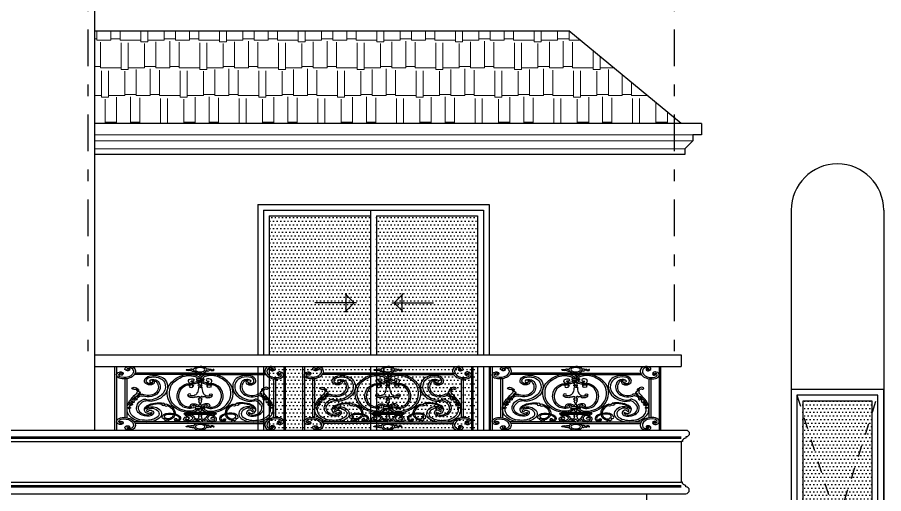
# Model space of a CAD drawing. Extents: x 185 to 567, y -69 to 170.
# Drawn here: x 321.76 to 329.25, y -15.64 to -11.52 of the extents above; entities that cross this region are included whole.
import ezdxf

# ---------------------------------------------------------------- set-up
doc = ezdxf.new("R2010")
doc.units = 0
doc.header["$LTSCALE"] = 0.25
doc.header["$MEASUREMENT"] = 0
doc.linetypes.add('B4-PLANS$0$DASHDOT', pattern=[25.4, 12.7, -6.35, 0, -6.35])
doc.linetypes.add('HIDDEN', pattern=[9.525, 6.35, -3.175])
doc.layers.get('0').update_dxf_attribs({"linetype": 'CONTINUOUS'})
for name, color, linetype in [('A-AX', 1, 'B4-PLANS$0$DASHDOT'), ('A-ELV 2', 21, 'CONTINUOUS'), ('A-ELV 4', 41, 'CONTINUOUS'), ('A-ELV 5', 51, 'CONTINUOUS'), ('A-ELV 6', 71, 'CONTINUOUS'), ('A-FerFroge', 156, 'CONTINUOUS'), ('A-GRC', 8, 'CONTINUOUS'), ('A-groves', 8, 'CONTINUOUS'), ('A-WIN', 3, 'CONTINUOUS'), ('A-WIN HAT', 125, 'CONTINUOUS')]:
    doc.layers.add(name, color=color, linetype=linetype)
doc.layers.add('A-COLH', color=1, linetype='CONTINUOUS', lineweight=9)
doc.layers.add('A-KORNISH', color=8, linetype='CONTINUOUS', lineweight=9)

# ---------------------------------------------------------------- blocks, each defined once
blk = doc.blocks.new('A$C5D9A0A75')
at = {"color": 8}
for p, q in [((-0.2424, -0.5809), (-0.251, -0.5723)), ((-0.2424, -0.5687), (-0.2424, -0.5809)), ((0.2424, -0.5687), (0.2424, -0.5809)), ((0.2424, -0.5809), (0.251, -0.5723)), ((-0.1517, -0.65), (-0.1733, -0.65)), ((0.1517, -0.65), (0.1733, -0.65)), ((-0.251, -0.7277), (-0.2424, -0.7191)), ((-0.2424, -0.7191), (-0.2424, -0.7313)), ((0.2424, -0.7191), (0.2424, -0.7313)), ((0.251, -0.7277), (0.2424, -0.7191))]:
    blk.add_line(p, q, dxfattribs=at)
for p, q in [((-0.1733, -0.65), (-0.5132, -0.65)), ((0.1733, -0.65), (0.5132, -0.65))]:
    blk.add_line(p, q)
at = {"elevation": 0}
for points in [[(-0.2424, -0.5809), (-0.1733, -0.65), (-0.2424, -0.7191), (-0.2424, -0.5809)], [(0.2424, -0.5809), (0.1733, -0.65), (0.2424, -0.7191), (0.2424, -0.5809)]]:
    blk.add_lwpolyline(points, dxfattribs=at)
blk = doc.blocks.new('A$C484D5185')
at = {"layer": 'A-WIN HAT'}
h = blk.add_hatch(dxfattribs=at)
h.set_pattern_fill('DOTS', color=256, scale=0.5, style=0)
h.set_pattern_definition([(0, (0.1, -3e-07), (0.015625, 0.03125), [0, -0.03125])])
h.paths.add_polyline_path([(0.975, 1.85), (0.1, 1.85), (0.1, 0.65), (0.975, 0.65)])
h.paths.add_polyline_path([(1.9, 1.85), (1.025, 1.85), (1.025, 0.65), (1.9, 0.65)])
h.paths.add_polyline_path([(1.9, 0.55), (1.025, 0.55), (1.025, 0), (1.9, 0)])
h.paths.add_polyline_path([(0.975, 0.55), (0.1, 0.55), (0.1, 0), (0.975, 0)])
at = {"layer": 'A-WIN'}
for p, q in [((2, 1.95), (0, 1.95)), ((0, 1.95), (0, 0.65)), ((2, 1.95), (2, 0.65)), ((1.95, 1.9), (0.05, 1.9)), ((0.05, 1.9), (0.05, 0.65)), ((1.025, 1.9), (1.025, 0.65, 0)), ((1.95, 1.9), (1.95, 0.65)), ((0.975, 1.85), (0.1, 1.85, 0)), ((0.1, 1.85), (0.1, 0.65)), ((0.975, 1.85), (0.975, 0.65, 0)), ((1.9, 1.85), (1.025, 1.85)), ((1.9, 1.85), (1.9, 0.65)), ((0, 0.55), (0, 0)), ((0.05, 0.55), (0.05, 0)), ((0.1, 0.55), (0.1, 0)), ((0.975, 0.55, 0), (0.975, 0, 0)), ((1.025, 0.55, 0), (1.025, 0, 0)), ((1.9, 0.55), (1.9, 0)), ((1.95, 0.55), (1.95, 0)), ((2, 0.55), (2, 0))]:
    blk.add_line(p, q, dxfattribs=at)
at = {"layer": 'A-WIN', "extrusion": (0, 0, -1), "zscale": -1}
blk.add_blockref('A$C5D9A0A75', (-0.9941, 1.7491, 0), dxfattribs=at)
blk = doc.blocks.new('htft')
blk.add_lwpolyline([(0, 0), (-0.04, 0, 1), (-0.04, -0.06), (-0.04, -0.07, -0.414214), (-0.01, -0.1), (0, -0.1)], format="xyb")
blk = doc.blocks.new('A$C50FD488D')
for p, q in [((0.209, -0.6483), (0.209, -0.1009)), ((0.2186, -0.0998), (0.2186, -0.6493)), ((0.6548, -0.123), (0.6628, -0.123)), ((0.6548, -0.1403), (0.6647, -0.1403)), ((0.7452, -0.1403), (0.7353, -0.1403)), ((0.7452, -0.123), (0.7372, -0.123)), ((1.1814, -0.0998), (1.1814, -0.6493)), ((1.191, -0.6483), (1.191, -0.1009)), ((0.7, -0.1694), (0.3225, -0.1694)), ((0.7, -0.1578), (0.3264, -0.1578)), ((0.4338, -0.1694), (0.4338, -0.178)), ((0.4426, -0.1694), (0.4426, -0.1784)), ((0.7, -0.1578), (1.0736, -0.1578)), ((0.7, -0.1694), (1.0775, -0.1694)), ((0.9574, -0.1694), (0.9574, -0.1784)), ((0.9662, -0.1694), (0.9662, -0.178)), ((0.2661, -0.2081), (0.2661, -0.5419)), ((0.2779, -0.2064), (0.2779, -0.5436)), ((0.6783, -0.2087), (0.6783, -0.2183)), ((0.7, -0.2072), (0.6798, -0.2072)), ((0.6798, -0.2197), (0.7, -0.2197)), ((0.7, -0.2072), (0.7202, -0.2072)), ((0.7202, -0.2197), (0.7, -0.2197)), ((0.7217, -0.2087), (0.7217, -0.2183)), ((1.1221, -0.2064), (1.1221, -0.5436)), ((1.1339, -0.2081), (1.1339, -0.5419)), ((0.5161, -0.2804), (0.5121, -0.2804)), ((0.7006, -0.2627), (0.6887, -0.2627)), ((0.7006, -0.2784), (0.6904, -0.2784)), ((0.695, -0.2742), (0.695, -0.2784)), ((0.6994, -0.2627), (0.7113, -0.2627)), ((0.6994, -0.2784), (0.7096, -0.2784)), ((0.705, -0.2742), (0.705, -0.2784)), ((0.8839, -0.2804), (0.8879, -0.2804)), ((0.5125, -0.2997), (0.5102, -0.2997)), ((0.6839, -0.3272), (0.6818, -0.3272)), ((0.7161, -0.3272), (0.7182, -0.3272)), ((0.8875, -0.2997), (0.8898, -0.2997)), ((0.6957, -0.3623), (0.6957, -0.3754)), ((0.7043, -0.3623), (0.7043, -0.3754)), ((0.6196, -0.4984), (0.7, -0.4984)), ((0.6196, -0.4984), (0.6196, -0.5051)), ((0.7, -0.4984), (0.6493, -0.4984)), ((0.6721, -0.4527), (0.6721, -0.4606)), ((0.7, -0.4498), (0.675, -0.4498)), ((0.675, -0.4635), (0.7, -0.4635)), ((0.7, -0.4498), (0.725, -0.4498)), ((0.725, -0.4635), (0.7, -0.4635)), ((0.7, -0.4984), (0.7507, -0.4984)), ((0.7804, -0.4984), (0.7, -0.4984)), ((0.7279, -0.4527), (0.7279, -0.4606)), ((0.7804, -0.4984), (0.7804, -0.5051)), ((0.6071, -0.508), (0.6071, -0.5113)), ((0.6101, -0.5051), (0.7, -0.5051)), ((0.6101, -0.5142), (0.7, -0.5142)), ((0.7, -0.5051), (0.6493, -0.5051)), ((0.7, -0.5142), (0.6493, -0.5142)), ((0.6904, -0.5142), (0.6904, -0.5216)), ((0.6913, -0.5365), (0.6913, -0.5511)), ((0.7, -0.5051), (0.7507, -0.5051)), ((0.7899, -0.5051), (0.7, -0.5051)), ((0.7, -0.5142), (0.7507, -0.5142)), ((0.7899, -0.5142), (0.7, -0.5142)), ((0.7087, -0.5365), (0.7087, -0.5511)), ((0.7096, -0.5142), (0.7096, -0.5216)), ((0.7929, -0.508), (0.7929, -0.5113)), ((0.7, -0.5806), (0.3225, -0.5806)), ((0.7, -0.5922), (0.3264, -0.5922)), ((0.6896, -0.5511), (0.6913, -0.5511)), ((0.7, -0.5806), (1.0775, -0.5806)), ((0.7, -0.5922), (1.0736, -0.5922)), ((0.7104, -0.5511), (0.7087, -0.5511)), ((0.6548, -0.6097), (0.6647, -0.6097)), ((0.6548, -0.627), (0.6628, -0.627)), ((0.7452, -0.6097), (0.7353, -0.6097)), ((0.7452, -0.627), (0.7372, -0.627))]:
    blk.add_line(p, q)
at = {"extrusion": (0, 0, -1)}
for centre, major_axis, ratio, start_param, end_param in [((0.2921, -0.1258), (-0.0261, 0), 0.986193, 0.359204, 1.773868), ((0.2448, -0.173), (0.0261, 0), 0.986193, 2.925853, 4.340517), ((0.241, -0.1635), (0.0157, 0), 0.986193, 4.340517, 6.796357), ((0.2823, -0.1222), (0.0157, 0), 0.986193, 1.044957, 3.500797), ((0.2921, -0.1258), (0.014, 0), 0.986193, 3.500797, 4.101526), ((0.2934, -0.1324), (0.0205, 0), 0.986193, 4.240292, 5.936586), ((0.2858, -0.128), (-0.00887, 0), 0.986193, 1.609909, 4.186549), ((0.2934, -0.1324), (-0.0326, 0), 0.986193, 1.693369, 2.794993), ((0.2625, -0.1436), (-0.0534, 0), 0.986193, 2.793121, 3.920657), ((0.2625, -0.1436), (-0.0655, 0), 0.986193, 2.793121, 3.920657), ((0.6222, -0.13), (-0.0028, 0), 0.986193, -0.347364, 2.45784), ((0.6295, -0.1254), (-0.0114, 0), 0.986193, 4.153001, 5.767627), ((0.6295, -0.1254), (-0.00588, 0), 0.986193, 3.689898, 5.767627), ((0.6391, -0.1312), (-0.00547, 0), 0.986193, 0.548305, 1.353902), ((0.6406, -0.1429), (0.00954, 0), 0.986193, 4.147409, 5.443922), ((0.64, -0.1359), (0.0103, 0), 0.986193, 4.517077, 4.873859), ((0.6413, -0.1028), (0.0235, 0), 0.986193, 1.128208, 1.558447), ((0.645, -0.138), (-0.00206, 0.00206), 1, 1.523847, 1.779943), ((0.6548, -0.1317), (0.00879, 0), 0.986193, 1.570796, 2.558971), ((0.6548, -0.1317), (0.00879, 0), 0.986193, 4.310092, 4.712389), ((0.7, -0.1293), (-0.0381, 0), 0.770201, 4.712389, 7.853982), ((0.7, -0.1293), (-0.0273, 0.0003), 0.684091, 4.704331, 7.845923), ((0.2516, -0.1742), (0.0326, 0), 0.986193, 1.904728, 3.006352), ((0.2516, -0.1742), (0.0205, 0), 0.986193, 1.904728, 3.601022), ((0.2448, -0.173), (0.014, 0), 0.986193, 3.739788, 4.340517), ((0.2447, -0.165), (0.00696, 0), 0.986193, 3.141593, 9.424778), ((0.247, -0.1668), (0.00887, 0), 0.986193, 0.513172, 3.089812), ((0.2625, -0.1436), (-0.0655, 0), 0.986193, 3.920657, 5.048192), ((0.2625, -0.1436), (-0.0534, 0), 0.986193, 3.920657, 5.048192), ((0.4243, -0.2245), (0.045, 0), 0.986193, 3.136144, 4.437415), ((0.4243, -0.2245), (0.0343, 0), 0.986193, 3.117833, 4.149148), ((0.4308, -0.257), (-0.0667, 0), 0.986193, 1.189802, 2.81634), ((0.4353, -0.2481), (-0.0711, 0), 0.986193, 1.239292, 2.685863), ((0.683, -0.3257), (-0.1734, 0), 0.986193, 0.307207, 0.972216), ((0.683, -0.3257), (0.1621, 0), 0.986193, 3.544055, 4.113809), ((0.6371, -0.2594), (0.092, 0), 0.986193, 4.113809, 5.142554), ((0.6371, -0.2594), (0.0807, 0), 0.986193, 4.113809, 5.142554), ((0.6588, -0.2128), (-0.0287, 0), 0.986193, 2.000961, 2.94312), ((0.6588, -0.2128), (-0.04, 0), 0.986193, 2.000961, 2.99964), ((0.7044, -0.1907), (0.0109, 0), 0.986193, 2.526413, 3.810715), ((0.6844, -0.1751), (-0.0145, 0), 0.986193, 2.72718, 3.810715), ((0.411, -0.2282), (0.0318, 0), 0.986193, 1.02315, 3.250179), ((0.411, -0.2282), (0.0212, 0), 0.986193, 1.359839, 3.277918), ((0.419, -0.2277), (0.0104, 0), 0.986193, 3.141593, 9.424778), ((0.4306, -0.2453), (0.0316, 0), 0.986193, 4.08399, 5.814843), ((0.4148, -0.2381), (0.0107, 0), 0.986193, -0.207114, 1.517375), ((0.4148, -0.2381), (-0.0213, 0), 0.986193, 1.766722, 4.073893), ((0.4306, -0.2453), (0.021, 0), 0.986193, -1.540418, -0.468342), ((0.3646, -0.2783), (0.0949, 0), 0.986193, -0.468342, 0.502042), ((0.3646, -0.2783), (-0.1056, 0), 0.986193, 2.67325, 3.643635), ((0.3738, -0.2759), (-0.1269, 0), 0.986193, 2.81634, 3.559374), ((0.3935, -0.2713), (0.119, 0), 0.986193, -0.478494, 0.140238), ((0.6372, -0.3587), (0, 0.1102), 0.634622, -1.455899, 0.198074), ((0.6575, -0.2273), (0.0253, 0), 0.986193, 1.662425, 3.379143), ((0.6513, -0.2258), (-0.0189, 0), 0.986193, 0.23755, 1.917148), ((0.6441, -0.2665), (-0.0174, 0), 0.986193, 1.67343, 3.999532), ((0.6618, -0.2272), (0.0138, 0), 0.986193, 1.325993, 3.162944), ((0.6541, -0.2182), (-0.0107, 0), 0.986193, 1.917148, 5.316293), ((0.6588, -0.2128), (0.04, 0), 0.986193, 0.177072, 1.662425), ((0.6588, -0.2128), (-0.0287, 0), 0.986193, 3.389621, 4.490786), ((0.6798, -0.2087), (0.00147, 0), 0.986193, 3.141593, 4.712389), ((0.6798, -0.2183), (0.00147, 0), 0.986193, 1.570796, 3.141593), ((0.6956, -0.2483), (0.00484, 0), 0.986193, 2.222604, 4.060581), ((0.6833, -0.2323), (0.0155, 0), 0.986193, -0.501731, 0.918989), ((0.3143, -0.2907), (-0.0071, 0), 0.986193, 4.239124, 6.908824), ((0.3209, -0.2953), (0.0152, 0), 0.986193, 3.767232, 5.474069), ((0.3224, -0.3063), (-0.0107, 0), 0.986193, 1.097531, 2.553849), ((0.2998, -0.3171), (0.0457, 0), 0.986193, -0.809116, -0.712984), ((0.3358, -0.2921), (0.00146, 0), 0.986193, 1.387681, 3.665061), ((0.3315, -0.2897), (-0.00351, 0), 0.986193, 2.51217, 3.665061), ((0.3376, -0.3017), (-0.00841, 0), 0.986193, 1.387681, 2.785357), ((0.332, -0.3037), (-0.0144, 0), 0.986193, 2.785357, 3.792328), ((0.3821, -0.2825), (0.1293, 0), 0.986193, 0.040903, 1.04538), ((0.6364, -0.3304), (0, 0.168), 0.749863, 2.987054, 5.054443), ((0.5118, -0.2802), (0.1786, 0), 0.986193, -0.010351, 0.269948), ((0.7013, -0.2633), (-0.0127, 0), 0.986193, -1.050198, 0.054521), ((0.6951, -0.2595), (0.00403, 0), 0.986193, 2.222604, 4.060581), ((0.691, -0.2542), (0.00273, 0), 0.986193, -0.918989, 0.918989), ((0.6936, -0.5929), (-0.4456, 0), 0.986193, 0.456975, 0.619356), ((0.3036, -0.3187), (0.0334, 0), 0.986193, -0.587743, 0.619356), ((0.3327, -0.3493), (-0.0083, 0), 0.986193, 3.078791, 4.711877), ((0.3461, -0.3481), (0.00514, 0), 0.986193, 1.224743, 3.000432), ((0.3437, -0.3407), (0.00156, 0), 0.986193, 2.393715, 4.557851), ((0.3389, -0.3451), (-0.00499, 0), 0.986193, 2.393715, 2.865382), ((0.3445, -0.3136), (0.00147, 0), 0.986193, 1.906583, 3.426498), ((0.3456, -0.3139), (-0.00182, 0.00182), 1, 5.778964, 6.141834), ((0.3431, -0.3375), (0.00181, 0), 0.986193, -0.253663, 1.416259), ((0.3451, -0.3434), (-0.00147, 0), 0.986193, 4.095125, 6.006974), ((0.3386, -0.3303), (0.0165, 0), 0.986193, -1.23501, -0.133651), ((0.3466, -0.3366), (-0.00175, 0), 0.986193, -0.253663, 2.002078), ((0.36, -0.3641), (0.0243, 0), 0.986193, 4.095125, 5.362212), ((0.3487, -0.3289), (-0.00629, 0), 0.986193, 3.007942, 4.929364), ((0.3985, -0.2966), (0.0669, 0), 0.986193, 0.502042, 2.015089), ((0.4005, -0.2989), (0.0534, 0), 0.986193, 0.481174, 2.075535), ((0.3828, -0.2799), (-0.117, 0), 0.986193, 3.559374, 4.361123), ((0.6372, -0.3581), (0, 0.1052), 0.664345, 2.792693, 4.826957), ((0.6481, -0.3501), (-0.0189, 0), 0.986193, 4.424307, 6.467477), ((0.6382, -0.3467), (0.00867, 0), 0.986193, 3.141593, 9.424778), ((0.6534, -0.327), (0.0285, 0), 0.986193, 0.005829, 1.918893), ((0.4242, -0.4623), (0.1454, 0), 0.986193, 3.070847, 3.598568), ((0.3086, -0.4016), (-0.00766, 0), 0.986193, -0.544841, 0.757911), ((0.3031, -0.4013), (-0.00496, 0), 0.986193, 1.545099, 3.312198), ((0.3085, -0.3882), (-0.00191, 0), 0.986193, 3.7565, 6.59316), ((0.2462, -0.3282), (0.0854, 0), 0.986193, 0.444529, 0.783696), ((0.3271, -0.4011), (0.0209, 0), 0.986193, 3.756501, 4.081862), ((0.3066, -0.3735), (0.0138, 0), 0.986193, 0.400155, 0.940269), ((0.3302, -0.3967), (-0.0121, 0), 0.986193, -0.557759, 0.436551), ((0.3256, -0.3946), (0.00706, 0), 0.986193, 3.578144, 5.326019), ((0.3231, -0.3804), (-0.00404, 0), 0.986193, 0.400155, 2.512824), ((0.3269, -0.3661), (-0.00411, 0), 0.986193, 0.444529, 3.917405), ((0.3279, -0.3769), (0.00194, 0), 0.986193, -0.597423, 2.512824), ((0.3343, -0.3726), (-0.00575, 0), 0.986193, -0.597423, 0.701205), ((0.3323, -0.3853), (0.00445, 0), 0.986193, -0.122631, 2.184426), ((0.3359, -0.3583), (0.00328, 0), 0.986193, 1.056125, 3.391753), ((0.4137, -0.4531), (-0.0791, 0), 0.986193, 0.094175, 1.069333), ((0.3629, -0.3816), (-0.0264, 0), 0.986193, -0.122631, 0.984654), ((0.341, -0.3672), (-0.00708, 0), 0.986193, 1.056125, 1.960136), ((0.3617, -0.373), (-0.0219, 0), 0.986193, 0.60362, 0.944428), ((0.3483, -0.3542), (-0.00144, 0), 0.986193, 1.218517, 4.325141), ((0.3617, -0.373), (0.0189, 0), 0.986193, 3.923198, 5.156681), ((0.3793, -0.3901), (0.00656, 0), 0.986193, 4.127294, 5.247131), ((0.3829, -0.4142), (-0.0164, 0), 0.986193, 1.131987, 1.889406), ((0.4068, -0.3443), (0.0474, 0), 0.986193, 1.219531, 2.105538), ((0.4107, -0.3311), (-0.0723, 0), 0.986193, 4.186973, 5.030999), ((0.6599, -0.3629), (-0.00819, 0), 0.986193, 3.762001, 5.60071), ((0.6777, -0.3759), (0.014, 0), 0.986193, 3.787884, 5.054616), ((0.6841, -0.3565), (-0.0067, 0), 0.986193, 3.987504, 4.964118), ((0.6917, -0.365), (-0.00484, 0), 0.986193, 0.845912, 2.529622), ((0.6934, -0.3825), (0.00433, 0), 0.986193, 1.875147, 4.408038), ((0.6963, -0.4005), (-0.00587, 0), 0.986193, -0.780965, 0.780965), ((0.6904, -0.3729), (-0.00589, 0), 0.986193, 3.583441, 4.408038), ((0.6906, -0.3915), (0.00524, 0), 0.986193, -1.266445, 1.266445), ((0.4249, -0.4637), (-0.1398, 0), 0.986193, 0.223137, 0.363351), ((0.2922, -0.4288), (-0.00571, 0), 0.986193, 3.508652, 5.408534), ((0.3069, -0.4463), (0.0127, 0), 0.986193, 2.444401, 4.409658), ((0.2968, -0.4152), (-0.00258, 0), 0.986193, 0.190764, 3.677531), ((0.3022, -0.4326), (-0.00495, 0), 0.986193, 0.367059, 1.782679), ((0.3022, -0.4183), (-0.00375, 0), 0.986193, -1.206139, 0.535939), ((0.2993, -0.4259), (-0.00441, 0), 0.986193, 1.935454, 3.61259), ((0.3074, -0.4023), (-0.00629, 0), 0.986193, 3.685922, 5.738345), ((0.3044, -0.4283), (-0.00631, 0), 0.986193, 2.192956, 4.91313), ((0.3122, -0.4176), (0.00705, 0), 0.986193, 2.192956, 4.9735), ((0.3112, -0.4027), (0.00326, 0), 0.986193, 1.079241, 3.312198), ((0.3154, -0.4058), (-0.00536, 0), 0.986193, 2.583833, 4.9735), ((0.4093, -0.4607), (0.0759, 0), 0.986193, 2.176291, 3.342001), ((0.4093, -0.4607), (0.0653, 0), 0.986193, 2.176291, 3.613177), ((0.4591, -0.4875), (0.1219, 0), 0.986193, 3.626248, 3.961743), ((0.4259, -0.4735), (-0.0471, 0), 0.986193, -0.551208, 0.847252), ((0.4259, -0.4735), (0.0395, 0), 0.986193, 3.247905, 3.988844), ((0.4246, -0.4926), (-0.0447, 0), 0.986193, 0.555033, 2.128552), ((0.46, -0.5116), (-0.0986, 0), 0.986193, 0.847252, 1.876614), ((0.46, -0.5116), (-0.091, 0), 0.986193, 0.847252, 1.775558), ((0.4869, -0.4275), (0.00925, 0), 0.986193, 3.141593, 9.424778), ((0.5044, -0.435), (0.00925, 0), 0.986193, 3.141593, 9.424778), ((0.46, -0.5116), (0.0986, 0), 0.986193, -1.051426, -0.604473), ((0.46, -0.5116), (0.091, 0), 0.986193, -0.95037, -0.604473), ((0.5419, -0.4474), (-0.00969, 0), 0.986193, 0.203134, 1.344916), ((0.6613, -0.4415), (-0.0187, 0), 0.986193, -0.611101, 1.440214), ((0.6625, -0.4377), (0.00464, 0), 0.986193, 1.87872, 4.710272), ((0.6629, -0.4536), (0.031, 0), 0.986193, 4.581806, 6.159658), ((0.6628, -0.4536), (0.0208, 0), 0.986193, 4.699759, 6.096997), ((0.6868, -0.4098), (0.00756, 0), 0.986193, -0.780965, -0.059676), ((0.7035, -0.4388), (-0.0108, 0), 0.986193, -0.769176, 0.965496), ((0.706, -0.4126), (0.0121, 0), 0.986193, 2.301082, 3.417667), ((0.6938, -0.4481), (0.00262, 0), 0.986193, -0.769176, 0.769176), ((0.6942, -0.4256), (0.0055, 0), 0.986193, -0.84051, 0.965496), ((0.3853, -0.4756), (0.1062, 0), 0.986193, 2.22596, 3.172079), ((0.2876, -0.4578), (0.0038, 0), 0.986193, 3.141593, 9.424778), ((0.3854, -0.4756), (0.0917, 0), 0.986193, 2.216856, 3.176603), ((0.3217, -0.4709), (0.028, 0), 0.986193, 3.087824, 3.501086), ((0.2959, -0.4577), (0.00362, 0), 0.986193, -1.200664, 1.691177), ((0.4021, -0.4879), (-0.0193, 0), 0.986193, 3.502327, 5.731977), ((0.4208, -0.4878), (-0.0279, 0), 0.986193, 0.006108, 1.81447), ((0.3972, -0.4873), (0.00434, 0), 0.986193, -0.037495, 3.068222), ((0.4143, -0.4918), (0.0135, 0), 0.986193, 3.494217, 5.041103), ((0.4067, -0.5019), (0.0153, 0), 0.986193, -0.500246, 1.018559), ((0.4067, -0.5019), (-0.026, 0), 0.986193, 2.049556, 4.160152), ((0.4116, -0.5096), (-0.0517, 0), 0.986193, 1.883649, 3.597263), ((0.4116, -0.5096), (0.0662, 0), 0.986193, -0.984044, 0.45567), ((0.4724, -0.5031), (-0.0759, 0), 0.986193, 2.537119, 3.56788), ((0.4724, -0.5031), (0.0836, 0), 0.986193, -0.604473, 0.213243), ((0.5419, -0.4474), (0.00969, 0), 0.986193, 0.579329, 1.596479), ((0.6447, -0.4482), (0.0501, 0), 0.986193, 0.31332, 1.348449), ((0.6504, -0.4512), (0.0333, 0), 0.986193, 0.38402, 1.030313), ((0.675, -0.4527), (0.00294, 0), 0.986193, 3.141593, 4.712389), ((0.675, -0.4606), (-0.00294, 0), 0.986193, 4.712389, 6.283185), ((0.6997, -0.4788), (-0.00775, 0), 0.986193, -0.81588, 0.81588), ((0.689, -0.4676), (0.0079, 0), 0.986193, -0.546224, 0.81588), ((0.6877, -0.4914), (0.00973, 0), 0.986193, -0.81588, 0.81588), ((0.2516, -0.5758), (-0.0326, 0), 0.986193, 0.13524, 1.236864), ((0.2625, -0.6064), (0.0655, 0), 0.986193, 4.376586, 5.504121), ((0.3775, -0.4944), (-0.072, 0), 0.986193, 4.695569, 5.430246), ((0.3943, -0.4821), (0.0496, 0), 0.986193, 1.018559, 2.176291), ((0.3943, -0.4821), (0.0389, 0), 0.986193, 1.018559, 2.176291), ((0.3915, -0.4868), (0.0953, 0), 0.986193, 0.581027, 1.717764), ((0.3915, -0.4865), (-0.081, 0), 0.986193, 3.748469, 4.870759), ((0.5195, -0.5424), (-0.0388, 0), 0.986193, -0.010266, 1.508225), ((0.4892, -0.5422), (-0.00856, 0), 0.986193, 2.258777, 6.210372), ((0.4995, -0.5557), (-0.00856, 0), 0.986193, -1.220497, 2.8792), ((0.5144, -0.5326), (-0.02, 0), 0.986193, -0.153938, 1.183318), ((0.5198, -0.5432), (-0.0319, 0), 0.986193, 1.15152, 1.500262), ((0.5138, -0.5305), (-0.0241, 0), 0.986193, 4.01445, 4.96415), ((0.5243, -0.5808), (-0.0781, 0), 0.986193, 1.477321, 2.262749), ((0.5243, -0.5808), (-0.0704, 0), 0.986193, 1.477321, 2.262749), ((0.4992, -0.5119), (-0.0556, 0), 0.986193, 3.300043, 4.143488), ((0.4992, -0.5119), (-0.0479, 0), 0.986193, 3.629804, 4.033873), ((0.5501, -0.55), (0.0298, 0), 0.986193, -0.875887, -0.023874), ((0.5501, -0.55), (-0.0375, 0), 0.986193, 2.265705, 3.10214), ((0.566, -0.5518), (0.0219, 0), 0.986193, -0.154706, 1.090758), ((0.6303, -0.5559), (0.0253, 0), 0.986193, 1.521268, 3.60072), ((0.6101, -0.508), (0.00294, 0), 0.986193, 3.141593, 4.712389), ((0.6101, -0.5113), (-0.00294, 0), 0.986193, 4.712389, 6.283185), ((0.6223, -0.5518), (-0.0163, 0), 0.986193, 0.44789, 2.354725), ((0.6309, -0.5559), (0.0159, 0), 0.986193, 1.544729, 3.589483), ((0.6209, -0.5218), (-0.00525, 0), 0.986193, 4.527174, 6.98995), ((0.6335, -0.5468), (0.0332, 0), 0.986193, 4.187766, 6.285251), ((0.6335, -0.5468), (-0.0233, 0), 0.986193, 1.046173, 3.586786), ((0.6682, -0.5516), (-0.00509, 0), 0.986193, 1.277223, 2.908786), ((0.695, -0.5214), (0.00463, 0), 0.986193, 1.620238, 3.108149), ((0.6976, -0.5357), (-0.00637, 0), 0.986193, -0.119702, 1.112412), ((0.6938, -0.528), (-0.00233, 0), 0.986193, 2.029181, 4.254004), ((0.2448, -0.577), (-0.0261, 0), 0.986193, -1.198924, 0.21574), ((0.2516, -0.5758), (0.0205, 0), 0.986193, 2.682163, 4.378457), ((0.2448, -0.577), (-0.014, 0), 0.986193, -1.198924, -0.598195), ((0.241, -0.5865), (-0.0157, 0), 0.986193, 2.628421, 5.084261), ((0.2447, -0.585), (0.00696, 0), 0.986193, 3.141593, 9.424778), ((0.247, -0.5832), (-0.00887, 0), 0.986193, 0.05178, 2.628421), ((0.2625, -0.6064), (0.0534, 0), 0.986193, 4.376586, 5.504121), ((0.2625, -0.6064), (0.0534, 0), 0.986193, -0.779064, 0.348471), ((0.2625, -0.6064), (-0.0655, 0), 0.986193, 2.362528, 3.490064), ((0.3775, -0.4944), (-0.0865, 0), 0.986193, 4.712389, 5.430246), ((0.5067, -0.5257), (0.0397, 0), 0.986193, 0.971295, 1.828835), ((0.5049, -0.5732), (0.00492, 0), 0.986193, 2.129858, 4.153328), ((0.4978, -0.5619), (0.0086, 0), 0.986193, 0.273969, 1.011735), ((0.5001, -0.5809), (-0.00425, 0), 0.986193, 2.129858, 3.088852), ((0.5225, -0.5619), (-0.0086, 0), 0.986193, -1.011735, -0.273969), ((0.5201, -0.5809), (-0.00425, 0), 0.986193, 0.05274, 1.011735), ((0.5153, -0.5732), (-0.00492, 0), 0.986193, 2.129858, 4.153328), ((0.5604, -0.5612), (0.00859, 0), 0.986193, 2.449744, 4.261139), ((0.56, -0.5594), (0.00684, 0), 0.986193, 3.141593, 9.424778), ((0.5677, -0.5552), (-0.0181, 0), 0.986193, 4.232351, 5.591336), ((0.5677, -0.5552), (0.0104, 0), 0.986193, 1.090758, 1.92466), ((0.566, -0.5518), (-0.0143, 0), 0.986193, 2.957403, 4.232351), ((0.6306, -0.5454), (-0.0265, 0), 0.986193, 3.586786, 4.686322), ((0.6319, -0.5465), (0.0348, 0), 0.986193, 0.432203, 1.57951), ((0.6335, -0.5468), (0.0233, 0.0233), 1, 1.165751, 1.225211), ((0.6629, -0.5649), (0.00605, 0), 0.986193, -1.339211, -0.50515), ((0.675, -0.5583), (0.00781, 0), 0.986193, 1.353928, 2.636442), ((0.6815, -0.5485), (0.00856, 0), 0.986193, 0.31267, 2.908786), ((0.6789, -0.5753), (0.00989, 0), 0.986193, 4.495521, 5.311814), ((0.6873, -0.5607), (-0.00726, 0), 0.986193, 3.205723, 5.116798), ((0.6979, -0.5614), (0.00336, 0), 0.986193, 3.205723, 4.562542), ((0.6971, -0.5559), (-0.00221, 0), 0.986193, 3.148587, 4.562542), ((0.7005, -0.5558), (0.000869, 0.000869), 1, 3.843332, 5.068991), ((0.7, -0.6207), (-0.0381, 0), 0.770201, 7.853982, 10.995574), ((0.2823, -0.6278), (-0.0157, 0), 0.986193, -0.359204, 2.096636), ((0.2921, -0.6242), (0.0261, 0), 0.986193, 1.367724, 2.782388), ((0.284, -0.6242), (0.00696, 0), 0.986193, 3.141593, 9.424778), ((0.2921, -0.6242), (-0.014, 0), 0.986193, -0.959933, -0.359204), ((0.2934, -0.6176), (-0.0205, 0), 0.986193, 3.488192, 5.184486), ((0.2858, -0.622), (0.00887, 0), 0.986193, -1.044957, 1.531684), ((0.2934, -0.6176), (0.0326, 0), 0.986193, 0.3466, 1.448224), ((0.6222, -0.62), (0.0028, 0), 0.986193, 0.683753, 3.488957), ((0.6295, -0.6246), (0.0114, 0), 0.986193, 3.657151, 5.271777), ((0.6295, -0.6246), (0.00588, 0), 0.986193, 3.657151, 5.73488), ((0.6391, -0.6188), (0.00547, 0), 0.986193, 1.78769, 2.593288), ((0.6406, -0.6071), (0.00954, 0), 0.986193, 0.839263, 2.135776), ((0.64, -0.6141), (0.0103, 0), 0.986193, 1.409326, 1.766108), ((0.6413, -0.6472), (0.0235, 0), 0.986193, -1.558447, -1.128208), ((0.645, -0.612), (0.00206, 0.00206), 1, 1.36165, 1.617745), ((0.6548, -0.6183), (-0.00879, 0), 0.986193, 0.582622, 1.570796), ((0.6548, -0.6183), (0.00879, 0), 0.986193, 1.570796, 1.973093), ((0.7, -0.6207), (-0.0273, 0.0003), 0.684091, 1.562738, 4.704331)]:
    blk.add_ellipse(centre, major_axis=major_axis, ratio=ratio, start_param=start_param, end_param=end_param, dxfattribs=at)
for centre, major_axis, ratio, start_param, end_param in [((1.1079, -0.1258), (0.0261, 0), 0.986193, 0.359204, 1.773868), ((0.7, -0.1293), (0.0381, 0), 0.770201, 4.712389, 7.853982), ((0.7, -0.1293), (0.0273, 0.0003), 0.684091, 4.704331, 7.845923), ((0.7452, -0.1317), (-0.00879, 0), 0.986193, 4.310092, 4.712389), ((0.7452, -0.1317), (-0.00879, 0), 0.986193, 1.570796, 2.558971), ((0.7587, -0.1028), (-0.0235, 0), 0.986193, 1.128208, 1.558447), ((0.755, -0.138), (0.00206, 0.00206), 1, 1.523847, 1.779943), ((0.7594, -0.1429), (-0.00954, 0), 0.986193, 4.147409, 5.443922), ((0.76, -0.1359), (-0.0103, 0), 0.986193, 4.517077, 4.873859), ((0.7609, -0.1312), (0.00547, 0), 0.986193, 0.548305, 1.353902), ((0.7705, -0.1254), (0.0114, 0), 0.986193, 4.153001, 5.767627), ((0.7705, -0.1254), (0.00588, 0), 0.986193, 3.689898, 5.767627), ((0.7778, -0.13), (0.0028, 0), 0.986193, -0.347364, 2.45784), ((1.1375, -0.1436), (0.0655, 0), 0.986193, 2.793121, 3.920657), ((1.1066, -0.1324), (0.0326, 0), 0.986193, 1.693369, 2.794993), ((1.1375, -0.1436), (0.0534, 0), 0.986193, 2.793121, 3.920657), ((1.1066, -0.1324), (-0.0205, 0), 0.986193, 4.240292, 5.936586), ((1.1142, -0.128), (0.00887, 0), 0.986193, 1.609909, 4.186549), ((1.1177, -0.1222), (-0.0157, 0), 0.986193, 1.044957, 3.500797), ((1.1079, -0.1258), (-0.014, 0), 0.986193, 3.500797, 4.101526), ((1.159, -0.1635), (-0.0157, 0), 0.986193, 4.340517, 6.796357), ((1.1552, -0.173), (-0.0261, 0), 0.986193, 2.925853, 4.340517), ((0.7156, -0.1751), (0.0145, 0), 0.986193, 2.72718, 3.810715), ((0.7412, -0.2128), (0.04, 0), 0.986193, 2.000961, 2.99964), ((0.6956, -0.1907), (-0.0109, 0), 0.986193, 2.526413, 3.810715), ((0.7412, -0.2128), (0.0287, 0), 0.986193, 2.000961, 2.94312), ((0.7629, -0.2594), (-0.092, 0), 0.986193, 4.113809, 5.142554), ((0.7629, -0.2594), (-0.0807, 0), 0.986193, 4.113809, 5.142554), ((0.717, -0.3257), (-0.1621, 0), 0.986193, 3.544055, 4.113809), ((0.717, -0.3257), (0.1734, 0), 0.986193, 0.307207, 0.972216), ((0.9647, -0.2481), (0.0711, 0), 0.986193, 1.239292, 2.685863), ((0.9692, -0.257), (0.0667, 0), 0.986193, 1.189802, 2.81634), ((0.9757, -0.2245), (-0.045, 0), 0.986193, 3.136144, 4.437415), ((0.9757, -0.2245), (-0.0343, 0), 0.986193, 3.117833, 4.149148), ((1.1375, -0.1436), (0.0655, 0), 0.986193, 3.920657, 5.048192), ((1.1375, -0.1436), (0.0534, 0), 0.986193, 3.920657, 5.048192), ((1.153, -0.1668), (-0.00887, 0), 0.986193, 0.513172, 3.089812), ((1.1553, -0.165), (-0.00696, 0), 0.986193, 3.141593, 9.424778), ((1.1484, -0.1742), (-0.0205, 0), 0.986193, 1.904728, 3.601022), ((1.1484, -0.1742), (-0.0326, 0), 0.986193, 1.904728, 3.006352), ((1.1552, -0.173), (-0.014, 0), 0.986193, 3.739788, 4.340517), ((0.7167, -0.2323), (-0.0155, 0), 0.986193, -0.501731, 0.918989), ((0.7412, -0.2128), (-0.04, 0), 0.986193, 0.177072, 1.662425), ((0.7044, -0.2483), (-0.00484, 0), 0.986193, 2.222604, 4.060581), ((0.7412, -0.2128), (0.0287, 0), 0.986193, 3.389621, 4.490786), ((0.7202, -0.2087), (-0.00147, 0), 0.986193, 3.141593, 4.712389), ((0.7202, -0.2183), (-0.00147, 0), 0.986193, 1.570796, 3.141593), ((0.7459, -0.2182), (0.0107, 0), 0.986193, 1.917148, 5.316293), ((0.7382, -0.2272), (-0.0138, 0), 0.986193, 1.325993, 3.162944), ((0.7559, -0.2665), (0.0174, 0), 0.986193, 1.67343, 3.999532), ((0.7487, -0.2258), (0.0189, 0), 0.986193, 0.23755, 1.917148), ((0.7425, -0.2273), (-0.0253, 0), 0.986193, 1.662425, 3.379143), ((0.7628, -0.3587), (0, 0.1102), 0.634622, -1.455899, 0.198074), ((1.0065, -0.2713), (-0.119, 0), 0.986193, -0.478494, 0.140238), ((1.0262, -0.2759), (0.1269, 0), 0.986193, 2.81634, 3.559374), ((1.0354, -0.2783), (0.1056, 0), 0.986193, 2.67325, 3.643635), ((1.0354, -0.2783), (-0.0949, 0), 0.986193, -0.468342, 0.502042), ((0.9694, -0.2453), (-0.0316, 0), 0.986193, 4.08399, 5.814843), ((0.9694, -0.2453), (-0.021, 0), 0.986193, -1.540418, -0.468342), ((0.9852, -0.2381), (0.0213, 0), 0.986193, 1.766722, 4.073893), ((0.981, -0.2277), (-0.0104, 0), 0.986193, 3.141593, 9.424778), ((0.989, -0.2282), (-0.0318, 0), 0.986193, 1.02315, 3.250179), ((0.9852, -0.2381), (-0.0107, 0), 0.986193, -0.207114, 1.517375), ((0.989, -0.2282), (-0.0212, 0), 0.986193, 1.359839, 3.277918), ((0.6987, -0.2633), (0.0127, 0), 0.986193, -1.050198, 0.054521), ((0.709, -0.2542), (-0.00273, 0), 0.986193, -0.918989, 0.918989), ((0.7049, -0.2595), (-0.00403, 0), 0.986193, 2.222604, 4.060581), ((0.8882, -0.2802), (-0.1786, 0), 0.986193, -0.010351, 0.269948), ((0.7636, -0.3304), (0, 0.168), 0.749863, 2.987054, 5.054443), ((1.0179, -0.2825), (-0.1293, 0), 0.986193, 0.040903, 1.04538), ((1.068, -0.3037), (0.0144, 0), 0.986193, 2.785357, 3.792328), ((1.0624, -0.3017), (0.00841, 0), 0.986193, 1.387681, 2.785357), ((1.0642, -0.2921), (-0.00146, 0), 0.986193, 1.387681, 3.665061), ((1.0685, -0.2897), (0.00351, 0), 0.986193, 2.51217, 3.665061), ((1.1002, -0.3171), (-0.0457, 0), 0.986193, -0.809116, -0.712984), ((1.0791, -0.2953), (-0.0152, 0), 0.986193, 3.767232, 5.474069), ((1.0776, -0.3063), (0.0107, 0), 0.986193, 1.097531, 2.553849), ((1.0857, -0.2907), (0.0071, 0), 0.986193, 4.239124, 6.908824), ((0.7466, -0.327), (-0.0285, 0), 0.986193, 0.005829, 1.918893), ((0.7628, -0.3581), (0, 0.1052), 0.664345, 2.792693, 4.826957), ((0.7519, -0.3501), (0.0189, 0), 0.986193, 4.424307, 6.467477), ((0.7618, -0.3467), (-0.00867, 0), 0.986193, 3.141593, 9.424778), ((1.0172, -0.2799), (0.117, 0), 0.986193, 3.559374, 4.361123), ((1.0015, -0.2966), (-0.0669, 0), 0.986193, 0.502042, 2.015089), ((0.9995, -0.2989), (-0.0534, 0), 0.986193, 0.481174, 2.075535), ((1.04, -0.3641), (-0.0243, 0), 0.986193, 4.095125, 5.362212), ((1.0513, -0.3289), (0.00629, 0), 0.986193, 3.007942, 4.929364), ((1.0614, -0.3303), (-0.0165, 0), 0.986193, -1.23501, -0.133651), ((1.0539, -0.3481), (-0.00514, 0), 0.986193, 1.224743, 3.000432), ((1.0534, -0.3366), (0.00175, 0), 0.986193, -0.253663, 2.002078), ((1.0549, -0.3434), (0.00147, 0), 0.986193, 4.095125, 6.006974), ((1.0569, -0.3375), (-0.00181, 0), 0.986193, -0.253663, 1.416259), ((1.0555, -0.3136), (-0.00147, 0), 0.986193, 1.906583, 3.426498), ((1.0611, -0.3451), (0.00499, 0), 0.986193, 2.393715, 2.865382), ((1.0544, -0.3139), (0.00182, 0.00182), 1, 5.778964, 6.141834), ((1.0563, -0.3407), (-0.00156, 0), 0.986193, 2.393715, 4.557851), ((1.0673, -0.3493), (0.0083, 0), 0.986193, 3.078791, 4.711877), ((1.0964, -0.3187), (-0.0334, 0), 0.986193, -0.587743, 0.619356), ((0.7064, -0.5929), (0.4456, 0), 0.986193, 0.456975, 0.619356), ((0.7094, -0.3915), (-0.00524, 0), 0.986193, -1.266445, 1.266445), ((0.7083, -0.365), (0.00484, 0), 0.986193, 0.845912, 2.529622), ((0.7096, -0.3729), (0.00589, 0), 0.986193, 3.583441, 4.408038), ((0.7066, -0.3825), (-0.00433, 0), 0.986193, 1.875147, 4.408038), ((0.7037, -0.4005), (0.00587, 0), 0.986193, -0.780965, 0.780965), ((0.7159, -0.3565), (0.0067, 0), 0.986193, 3.987504, 4.964118), ((0.7223, -0.3759), (-0.014, 0), 0.986193, 3.787884, 5.054616), ((0.7401, -0.3629), (0.00819, 0), 0.986193, 3.762001, 5.60071), ((0.9893, -0.3311), (0.0723, 0), 0.986193, 4.186973, 5.030999), ((0.9932, -0.3443), (-0.0474, 0), 0.986193, 1.219531, 2.105538), ((1.0171, -0.4142), (0.0164, 0), 0.986193, 1.131987, 1.889406), ((1.0207, -0.3901), (-0.00656, 0), 0.986193, 4.127294, 5.247131), ((0.9863, -0.4531), (0.0791, 0), 0.986193, 0.094175, 1.069333), ((1.0383, -0.373), (-0.0189, 0), 0.986193, 3.923198, 5.156681), ((1.0517, -0.3542), (0.00144, 0), 0.986193, 1.218517, 4.325141), ((1.0383, -0.373), (0.0219, 0), 0.986193, 0.60362, 0.944428), ((1.0371, -0.3816), (0.0264, 0), 0.986193, -0.122631, 0.984654), ((1.059, -0.3672), (0.00708, 0), 0.986193, 1.056125, 1.960136), ((1.0641, -0.3583), (-0.00328, 0), 0.986193, 1.056125, 3.391753), ((1.0677, -0.3853), (-0.00445, 0), 0.986193, -0.122631, 2.184426), ((1.0731, -0.3661), (0.00411, 0), 0.986193, 0.444529, 3.917405), ((1.0721, -0.3769), (-0.00194, 0), 0.986193, -0.597423, 2.512824), ((1.0657, -0.3726), (0.00575, 0), 0.986193, -0.597423, 0.701205), ((1.0744, -0.3946), (-0.00706, 0), 0.986193, 3.578144, 5.326019), ((1.0769, -0.3804), (0.00404, 0), 0.986193, 0.400155, 2.512824), ((1.1538, -0.3282), (-0.0854, 0), 0.986193, 0.444529, 0.783696), ((1.0698, -0.3967), (0.0121, 0), 0.986193, -0.557759, 0.436551), ((1.0934, -0.3735), (-0.0138, 0), 0.986193, 0.400155, 0.940269), ((1.0729, -0.4011), (-0.0209, 0), 0.986193, 3.756501, 4.081862), ((1.0915, -0.3882), (0.00191, 0), 0.986193, 3.7565, 6.59316), ((1.0969, -0.4013), (0.00496, 0), 0.986193, 1.545099, 3.312198), ((1.0914, -0.4016), (0.00766, 0), 0.986193, -0.544841, 0.757911), ((0.9758, -0.4623), (-0.1454, 0), 0.986193, 3.070847, 3.598568), ((0.7058, -0.4256), (-0.0055, 0), 0.986193, -0.84051, 0.965496), ((0.694, -0.4126), (-0.0121, 0), 0.986193, 2.301082, 3.417667), ((0.6965, -0.4388), (0.0108, 0), 0.986193, -0.769176, 0.965496), ((0.7062, -0.4481), (-0.00262, 0), 0.986193, -0.769176, 0.769176), ((0.7132, -0.4098), (-0.00756, 0), 0.986193, -0.780965, -0.059676), ((0.7371, -0.4536), (-0.031, 0), 0.986193, 4.581806, 6.159658), ((0.7372, -0.4536), (-0.0208, 0), 0.986193, 4.699759, 6.096997), ((0.7375, -0.4377), (-0.00464, 0), 0.986193, 1.87872, 4.710272), ((0.7387, -0.4415), (0.0187, 0), 0.986193, -0.611101, 1.440214), ((0.94, -0.5116), (-0.0986, 0), 0.986193, -1.051426, -0.604473), ((0.8581, -0.4474), (0.00969, 0), 0.986193, 0.203134, 1.344916), ((0.94, -0.5116), (-0.091, 0), 0.986193, -0.95037, -0.604473), ((0.8956, -0.435), (-0.00925, 0), 0.986193, 3.141593, 9.424778), ((0.9131, -0.4275), (-0.00925, 0), 0.986193, 3.141593, 9.424778), ((0.94, -0.5116), (0.0986, 0), 0.986193, 0.847252, 1.876614), ((0.94, -0.5116), (0.091, 0), 0.986193, 0.847252, 1.775558), ((0.9754, -0.4926), (0.0447, 0), 0.986193, 0.555033, 2.128552), ((0.9741, -0.4735), (-0.0395, 0), 0.986193, 3.247905, 3.988844), ((0.9741, -0.4735), (0.0471, 0), 0.986193, -0.551208, 0.847252), ((0.9409, -0.4875), (-0.1219, 0), 0.986193, 3.626248, 3.961743), ((0.9907, -0.4607), (-0.0653, 0), 0.986193, 2.176291, 3.613177), ((0.9907, -0.4607), (-0.0759, 0), 0.986193, 2.176291, 3.342001), ((1.0846, -0.4058), (0.00536, 0), 0.986193, 2.583833, 4.9735), ((1.0878, -0.4176), (-0.00705, 0), 0.986193, 2.192956, 4.9735), ((1.0888, -0.4027), (-0.00326, 0), 0.986193, 1.079241, 3.312198), ((1.0926, -0.4023), (0.00629, 0), 0.986193, 3.685922, 5.738345), ((1.0956, -0.4283), (0.00631, 0), 0.986193, 2.192956, 4.91313), ((1.1007, -0.4259), (0.00441, 0), 0.986193, 1.935454, 3.61259), ((1.0978, -0.4326), (0.00495, 0), 0.986193, 0.367059, 1.782679), ((1.0931, -0.4463), (-0.0127, 0), 0.986193, 2.444401, 4.409658), ((1.0978, -0.4183), (0.00375, 0), 0.986193, -1.206139, 0.535939), ((1.1032, -0.4152), (0.00258, 0), 0.986193, 0.190764, 3.677531), ((1.1078, -0.4288), (0.00571, 0), 0.986193, 3.508652, 5.408534), ((0.9751, -0.4637), (0.1398, 0), 0.986193, 0.223137, 0.363351), ((0.711, -0.4676), (-0.0079, 0), 0.986193, -0.546224, 0.81588), ((0.7123, -0.4914), (-0.00973, 0), 0.986193, -0.81588, 0.81588), ((0.7003, -0.4788), (0.00775, 0), 0.986193, -0.81588, 0.81588), ((0.7553, -0.4482), (-0.0501, 0), 0.986193, 0.31332, 1.348449), ((0.7496, -0.4512), (-0.0333, 0), 0.986193, 0.38402, 1.030313), ((0.725, -0.4527), (-0.00294, 0), 0.986193, 3.141593, 4.712389), ((0.725, -0.4606), (0.00294, 0), 0.986193, 4.712389, 6.283185), ((0.9276, -0.5031), (-0.0836, 0), 0.986193, -0.604473, 0.213243), ((0.9276, -0.5031), (0.0759, 0), 0.986193, 2.537119, 3.56788), ((0.8581, -0.4474), (-0.00969, 0), 0.986193, 0.579329, 1.596479), ((0.9884, -0.5096), (-0.0662, 0), 0.986193, -0.984044, 0.45567), ((0.9884, -0.5096), (0.0517, 0), 0.986193, 1.883649, 3.597263), ((0.9933, -0.5019), (0.026, 0), 0.986193, 2.049556, 4.160152), ((0.9792, -0.4878), (0.0279, 0), 0.986193, 0.006108, 1.81447), ((0.9933, -0.5019), (-0.0153, 0), 0.986193, -0.500246, 1.018559), ((0.9979, -0.4879), (0.0193, 0), 0.986193, 3.502327, 5.731977), ((0.9857, -0.4918), (-0.0135, 0), 0.986193, 3.494217, 5.041103), ((1.0028, -0.4873), (-0.00434, 0), 0.986193, -0.037495, 3.068222), ((1.0146, -0.4756), (-0.0917, 0), 0.986193, 2.216856, 3.176603), ((1.0147, -0.4756), (-0.1062, 0), 0.986193, 2.22596, 3.172079), ((1.1041, -0.4577), (-0.00362, 0), 0.986193, -1.200664, 1.691177), ((1.0783, -0.4709), (-0.028, 0), 0.986193, 3.087824, 3.501086), ((1.1124, -0.4578), (-0.0038, 0), 0.986193, 3.141593, 9.424778), ((0.7062, -0.528), (0.00233, 0), 0.986193, 2.029181, 4.254004), ((0.705, -0.5214), (-0.00463, 0), 0.986193, 1.620238, 3.108149), ((0.7024, -0.5357), (0.00637, 0), 0.986193, -0.119702, 1.112412), ((0.7318, -0.5516), (0.00509, 0), 0.986193, 1.277223, 2.908786), ((0.7665, -0.5468), (-0.0332, 0), 0.986193, 4.187766, 6.285251), ((0.7665, -0.5468), (0.0233, 0), 0.986193, 1.046173, 3.586786), ((0.7777, -0.5518), (0.0163, 0), 0.986193, 0.44789, 2.354725), ((0.7697, -0.5559), (-0.0253, 0), 0.986193, 1.521268, 3.60072), ((0.7691, -0.5559), (-0.0159, 0), 0.986193, 1.544729, 3.589483), ((0.7791, -0.5218), (0.00525, 0), 0.986193, 4.527174, 6.98995), ((0.7899, -0.508), (-0.00294, 0), 0.986193, 3.141593, 4.712389), ((0.7899, -0.5113), (0.00294, 0), 0.986193, 4.712389, 6.283185), ((0.834, -0.5518), (-0.0219, 0), 0.986193, -0.154706, 1.090758), ((0.8499, -0.55), (0.0375, 0), 0.986193, 2.265705, 3.10214), ((0.8499, -0.55), (-0.0298, 0), 0.986193, -0.875887, -0.023874), ((0.8757, -0.5808), (0.0781, 0), 0.986193, 1.477321, 2.262749), ((0.8757, -0.5808), (0.0704, 0), 0.986193, 1.477321, 2.262749), ((0.9008, -0.5119), (0.0556, 0), 0.986193, 3.300043, 4.143488), ((0.9008, -0.5119), (0.0479, 0), 0.986193, 3.629804, 4.033873), ((0.8862, -0.5305), (0.0241, 0), 0.986193, 4.01445, 4.96415), ((0.8802, -0.5432), (0.0319, 0), 0.986193, 1.15152, 1.500262), ((0.8805, -0.5424), (0.0388, 0), 0.986193, -0.010266, 1.508225), ((0.9005, -0.5557), (0.00856, 0), 0.986193, -1.220497, 2.8792), ((0.8856, -0.5326), (0.02, 0), 0.986193, -0.153938, 1.183318), ((0.9108, -0.5422), (0.00856, 0), 0.986193, 2.258777, 6.210372), ((1.0085, -0.4868), (-0.0953, 0), 0.986193, 0.581027, 1.717764), ((1.0085, -0.4865), (0.081, 0), 0.986193, 3.748469, 4.870759), ((1.0057, -0.4821), (-0.0496, 0), 0.986193, 1.018559, 2.176291), ((1.0057, -0.4821), (-0.0389, 0), 0.986193, 1.018559, 2.176291), ((1.0225, -0.4944), (0.072, 0), 0.986193, 4.695569, 5.430246), ((1.1375, -0.6064), (-0.0655, 0), 0.986193, 4.376586, 5.504121), ((1.1484, -0.5758), (0.0326, 0), 0.986193, 0.13524, 1.236864), ((0.7, -0.6207), (0.0381, 0), 0.770201, 7.853982, 10.995574), ((0.6995, -0.5558), (-0.000869, 0.000869), 1, 3.843332, 5.068991), ((0.7029, -0.5559), (0.00221, 0), 0.986193, 3.148587, 4.562542), ((0.7021, -0.5614), (-0.00336, 0), 0.986193, 3.205723, 4.562542), ((0.7127, -0.5607), (0.00726, 0), 0.986193, 3.205723, 5.116798), ((0.7185, -0.5485), (-0.00856, 0), 0.986193, 0.31267, 2.908786), ((0.7211, -0.5753), (-0.00989, 0), 0.986193, 4.495521, 5.311814), ((0.725, -0.5583), (-0.00781, 0), 0.986193, 1.353928, 2.636442), ((0.7371, -0.5649), (-0.00605, 0), 0.986193, -1.339211, -0.50515), ((0.7665, -0.5468), (-0.0233, 0.0233), 1, 1.165751, 1.225211), ((0.7681, -0.5465), (-0.0348, 0), 0.986193, 0.432203, 1.57951), ((0.7694, -0.5454), (0.0265, 0), 0.986193, 3.586786, 4.686322), ((0.834, -0.5518), (0.0143, 0), 0.986193, 2.957403, 4.232351), ((0.8323, -0.5552), (0.0181, 0), 0.986193, 4.232351, 5.591336), ((0.8323, -0.5552), (-0.0104, 0), 0.986193, 1.090758, 1.92466), ((0.84, -0.5594), (-0.00684, 0), 0.986193, 3.141593, 9.424778), ((0.8396, -0.5612), (-0.00859, 0), 0.986193, 2.449744, 4.261139), ((0.8933, -0.5257), (-0.0397, 0), 0.986193, 0.971295, 1.828835), ((0.8847, -0.5732), (0.00492, 0), 0.986193, 2.129858, 4.153328), ((0.8775, -0.5619), (0.0086, 0), 0.986193, -1.011735, -0.273969), ((0.8799, -0.5809), (0.00425, 0), 0.986193, 0.05274, 1.011735), ((0.9022, -0.5619), (-0.0086, 0), 0.986193, 0.273969, 1.011735), ((0.8999, -0.5809), (0.00425, 0), 0.986193, 2.129858, 3.088852), ((0.8951, -0.5732), (-0.00492, 0), 0.986193, 2.129858, 4.153328), ((1.0225, -0.4944), (0.0865, 0), 0.986193, 4.712389, 5.430246), ((1.1375, -0.6064), (0.0655, 0), 0.986193, 2.362528, 3.490064), ((1.1375, -0.6064), (-0.0534, 0), 0.986193, -0.779064, 0.348471), ((1.1375, -0.6064), (-0.0534, 0), 0.986193, 4.376586, 5.504121), ((1.159, -0.5865), (0.0157, 0), 0.986193, 2.628421, 5.084261), ((1.153, -0.5832), (0.00887, 0), 0.986193, 0.05178, 2.628421), ((1.1553, -0.585), (-0.00696, 0), 0.986193, 3.141593, 9.424778), ((1.1484, -0.5758), (-0.0205, 0), 0.986193, 2.682163, 4.378457), ((1.1552, -0.577), (0.014, 0), 0.986193, -1.198924, -0.598195), ((1.1552, -0.577), (0.0261, 0), 0.986193, -1.198924, 0.21574), ((0.7, -0.6207), (0.0273, 0.0003), 0.684091, 1.562738, 4.704331), ((0.7452, -0.6183), (0.00879, 0), 0.986193, 0.582622, 1.570796), ((0.7452, -0.6183), (-0.00879, 0), 0.986193, 1.570796, 1.973093), ((0.7587, -0.6472), (-0.0235, 0), 0.986193, -1.558447, -1.128208), ((0.755, -0.612), (-0.00206, 0.00206), 1, 1.36165, 1.617745), ((0.7594, -0.6071), (-0.00954, 0), 0.986193, 0.839263, 2.135776), ((0.76, -0.6141), (-0.0103, 0), 0.986193, 1.409326, 1.766108), ((0.7609, -0.6188), (-0.00547, 0), 0.986193, 1.78769, 2.593288), ((0.7705, -0.6246), (-0.0114, 0), 0.986193, 3.657151, 5.271777), ((0.7705, -0.6246), (-0.00588, 0), 0.986193, 3.657151, 5.73488), ((0.7778, -0.62), (-0.0028, 0), 0.986193, 0.683753, 3.488957), ((1.1066, -0.6176), (-0.0326, 0), 0.986193, 0.3466, 1.448224), ((1.1066, -0.6176), (0.0205, 0), 0.986193, 3.488192, 5.184486), ((1.1079, -0.6242), (-0.0261, 0), 0.986193, 1.367724, 2.782388), ((1.1142, -0.622), (-0.00887, 0), 0.986193, -1.044957, 1.531684), ((1.116, -0.6242), (-0.00696, 0), 0.986193, 3.141593, 9.424778), ((1.1177, -0.6278), (0.0157, 0), 0.986193, -0.359204, 2.096636), ((1.1079, -0.6242), (0.014, 0), 0.986193, -0.959933, -0.359204)]:
    blk.add_ellipse(centre, major_axis=major_axis, ratio=ratio, start_param=start_param, end_param=end_param)
for centre, major_axis in [((0.284, -0.1258), (-0.00696, 0)), ((0.648, -0.2711), (-0.0114, 0)), ((0.3399, -0.3042), (-0.00331, 0)), ((0.6569, -0.4495), (-0.00865, 0)), ((0.6274, -0.5486), (-0.0105, 0))]:
    blk.add_ellipse(centre, major_axis=major_axis, ratio=0.986193, dxfattribs=at)
for centre, major_axis in [((1.116, -0.1258), (0.00696, 0)), ((0.752, -0.2711), (0.0114, 0)), ((1.0601, -0.3042), (0.00331, 0)), ((0.7431, -0.4495), (0.00865, 0)), ((0.7726, -0.5486), (0.0105, 0))]:
    blk.add_ellipse(centre, major_axis=major_axis, ratio=0.986193)
for points, knots in [([(0.6676, -0.4794), (0.6553, -0.4855), (0.6458, -0.4872), (0.6364, -0.4872), (0.6, -0.4872), (0.5629, -0.4614), (0.5192, -0.3733), (0.5177, -0.3122), (0.5338, -0.2631)], [6.027743, 6.027743, 6.027743, 6.027743, 6.283185, 6.283185, 6.283185, 7.269804, 7.269804, 8.291248, 8.291248, 8.291248, 8.291248]), ([(0.5777, -0.3468), (0.5799, -0.3164), (0.5914, -0.2883), (0.619, -0.2602), (0.6334, -0.2561), (0.6471, -0.26)], [4.827286, 4.827286, 4.827286, 4.827286, 5.70956, 5.70956, 6.446715, 6.446715, 6.446715, 6.446715]), ([(0.7324, -0.4794), (0.7447, -0.4855), (0.7542, -0.4872), (0.7636, -0.4872), (0.8, -0.4872), (0.8371, -0.4614), (0.8808, -0.3733), (0.8823, -0.3122), (0.8662, -0.2631)], [6.027743, 6.027743, 6.027743, 6.027743, 6.283185, 6.283185, 6.283185, 7.269804, 7.269804, 8.291248, 8.291248, 8.291248, 8.291248]), ([(0.8223, -0.3468), (0.8201, -0.3164), (0.8086, -0.2883), (0.781, -0.2602), (0.7666, -0.2561), (0.7529, -0.26)], [4.827286, 4.827286, 4.827286, 4.827286, 5.70956, 5.70956, 6.446715, 6.446715, 6.446715, 6.446715]), ([(0.646, -0.4521), (0.626, -0.4568), (0.6047, -0.4452), (0.5807, -0.3984), (0.5758, -0.3721), (0.5777, -0.3468)], [6.123586, 6.123586, 6.123586, 6.123586, 7.196425, 7.196425, 7.96855, 7.96855, 7.96855, 7.96855]), ([(0.754, -0.4521), (0.774, -0.4568), (0.7953, -0.4452), (0.8193, -0.3984), (0.8242, -0.3721), (0.8223, -0.3468)], [6.123586, 6.123586, 6.123586, 6.123586, 7.196425, 7.196425, 7.96855, 7.96855, 7.96855, 7.96855])]:
    blk.add_open_spline(points, degree=3, knots=knots)
blk = doc.blocks.new('A$C39560567')
at = {"layer": 'A-ELV 5'}
blk.add_line((0.5, 3, 0), (0.5, 1.2, 0), dxfattribs=at)
at = {"layer": 'A-ELV 6'}
for p, q in [((5.27, 1.2, 0), (0.2, 1.2, 0)), ((0.2, 1.2, 0), (0.2, 1.1, 0)), ((5.27, 1.1, 0), (0.2, 1.1, 0)), ((0.2, 0.55, 0), (5.27, 0.55, 0)), ((0.2, 0, 0), (0.2, 0.55, 0)), ((0.2, 0, 0), (5.27, 0, 0))]:
    blk.add_line(p, q, dxfattribs=at)
at = {"layer": 'A-FerFroge', "xscale": 1.5}
for p in [(0.0619, 1.2, 0), (1.685, 1.2, 0), (3.308, 1.2, 0)]:
    blk.add_blockref('A$C50FD488D', p, dxfattribs=at)
blk = doc.blocks.new('A$C65F40D6F')
at = {"layer": 'A-WIN HAT'}
h = blk.add_hatch(dxfattribs=at)
h.set_pattern_fill('DOTS', color=256, scale=0.5, style=0)
h.set_pattern_definition([(0, (0.1, 0.1), (0.015625, 0.03125), [0, -0.03125])])
h.paths.add_polyline_path([(0.7, 1.1), (0.1, 1.1), (0.1, 0.1), (0.7, 0.1)])
for points in [[(0.8, 1.2), (0, 1.2), (0, 0), (0.8, 0)], [(0.75, 1.15), (0.05, 1.15), (0.05, 0.05), (0.75, 0.05)], [(0.7, 1.1), (0.1, 1.1), (0.1, 0.1), (0.7, 0.1)]]:
    blk.add_lwpolyline(points, close=True)
at = {"color": 8, "linetype": 'HIDDEN', "ltscale": 0.05}
blk.add_lwpolyline([(0.05, 1.15), (0.4, 0.05), (0.75, 1.15)], dxfattribs=at)

msp = doc.modelspace()

# ---------------------------------------------------------------- hatches: boundary and pattern name
at = {"layer": 'A-COLH'}
h = msp.add_hatch(dxfattribs=at)
h.set_pattern_fill('AR-RSHKE', color=256, scale=0.02, style=0)
h.set_pattern_definition([(180, (327.5015, -12.43556), (-0.51, 0.24), [0.12, -0.1, 0.14, -0.06, 0.18, -0.08]), (180, (327.3815, -12.42556), (-0.51, 0.24), [0.1, -0.38, 0.08, -0.12]), (180, (327.1415, -12.45056), (-0.51, 0.24), [0.06, -0.62]), (90, (327.5015, -12.43556), (0.17, 0.24), [0.23, -0.73]), (90, (327.3815, -12.43556), (0.17, 0.24), [0.225, -0.735]), (90, (327.2815, -12.43556), (0.17, 0.24), [0.21, -0.75]), (90, (327.1415, -12.45056), (0.17, 0.24), [0.23, -0.73]), (90, (327.0815, -12.45056), (0.17, 0.24), [0.23, -0.73]), (90, (326.9015, -12.43556), (0.17, 0.24), [0.22, -0.74])])
h.paths.add_polyline_path([(322.4315, -11.6356), (326.5315, -11.6356), (327.5015, -12.4356), (322.4315, -12.4356)])

# ---------------------------------------------------------------- linework, layer by layer
at = {"layer": 'A-AX', "ltscale": 0.1}
for p, q in [((322.3715, -5.7438), (322.3715, -14.4538)), ((327.4415, -5.7438), (327.4415, -14.4538))]:
    msp.add_line(p, q, dxfattribs=at)
at = {"layer": 'A-ELV 2'}
for p, q in [((328.4515, -13.1857), (328.4515, -47.4356, 0)), ((329.2515, -13.1857), (329.2515, -47.4356, 0))]:
    msp.add_line(p, q, dxfattribs=at)
msp.add_arc((328.8515, -13.1857, 0), 0.4, 0, 180, dxfattribs=at)
at = {"layer": 'A-ELV 4'}
for p in [(322.4315, -11.6356), (327.5015, -12.4356)]:
    msp.add_line(p, (326.5315, -11.6356), dxfattribs=at)
at = {"layer": 'A-ELV 5'}
for p, q in [((322.4315, -11.4356), (322.4315, -15.0857)), ((327.6765, -12.4356), (322.4315, -12.4356)), ((327.5315, -12.7056), (322.4315, -12.7056)), ((322.4315, -14.4357), (327.5015, -14.4357)), ((327.5015, -14.4357), (327.5015, -14.5357)), ((322.4315, -14.5357), (327.5015, -14.5357))]:
    msp.add_line(p, q, dxfattribs=at)
at = {"layer": 'A-ELV 5', "elevation": 0}
msp.add_lwpolyline([(327.6765, -12.4356), (327.6765, -12.5356), (327.6015, -12.5356), (327.6015, -12.5856), (327.5315, -12.6556), (327.5315, -12.7056)], dxfattribs=at)
at = {"layer": 'A-ELV 6'}
for p, q in [((319.9815, -15.0857), (327.5015, -15.0857)), ((319.9815, -15.1857, 0), (327.5015, -15.1857, 0)), ((327.5015, -15.1857), (327.5015, -15.5357)), ((327.5015, -15.1857), (327.5015, -15.5357)), ((319.9815, -15.5357), (327.5015, -15.5357)), ((319.9815, -15.6357, 0), (327.5015, -15.6357, 0))]:
    msp.add_line(p, q, dxfattribs=at)
at = {"layer": 'A-GRC'}
for p, q in [((319.9815, -15.1457, 0), (327.5015, -15.1457, 0)), ((319.9815, -15.1557, 0), (327.5015, -15.1557, 0)), ((319.9815, -15.5657, 0), (327.5015, -15.5657, 0)), ((319.9815, -15.5757, 0), (327.5015, -15.5757, 0))]:
    msp.add_line(p, q, dxfattribs=at)
at = {"layer": 'A-groves'}
for p, q in [((313.7615, -15.0857), (327.5015, -15.0857)), ((313.7615, -15.6357), (327.5015, -15.6357))]:
    msp.add_line(p, q, dxfattribs=at)
at = {"layer": 'A-KORNISH'}
for p, q in [((327.6765, -12.5356), (322.4315, -12.5356)), ((327.6015, -12.5856), (322.4315, -12.5856)), ((327.5315, -12.6556), (322.4315, -12.6556))]:
    msp.add_line(p, q, dxfattribs=at)

# ---------------------------------------------------------------- block references
at = {"layer": 'A-ELV 6', "xscale": -1}
for name, p in [('htft', (327.5015, -15.0857, 0)), ('A$C39560567', (327.7015, -18.6357, 0))]:
    msp.add_blockref(name, p, dxfattribs=at)
at = {"layer": 'A-ELV 6', "rotation": 180}
msp.add_blockref('htft', (327.5015, -15.6357, 0), dxfattribs=at)
at = {"layer": 'A-FerFroge', "xscale": -1.5}
for p in [(324.3935, -14.4357, 0), (326.0165, -14.4357, 0), (327.6395, -14.4357, 0)]:
    msp.add_blockref('A$C50FD488D', p, dxfattribs=at)
at = {"layer": 'A-WIN', "xscale": -1}
msp.add_blockref('A$C484D5185', (325.8415, -15.0857, 0), dxfattribs=at)
at = {"layer": 'A-WIN'}
msp.add_blockref('A$C65F40D6F', (328.4515, -15.9356, 0), dxfattribs=at)

doc.saveas('drawing.dxf')
